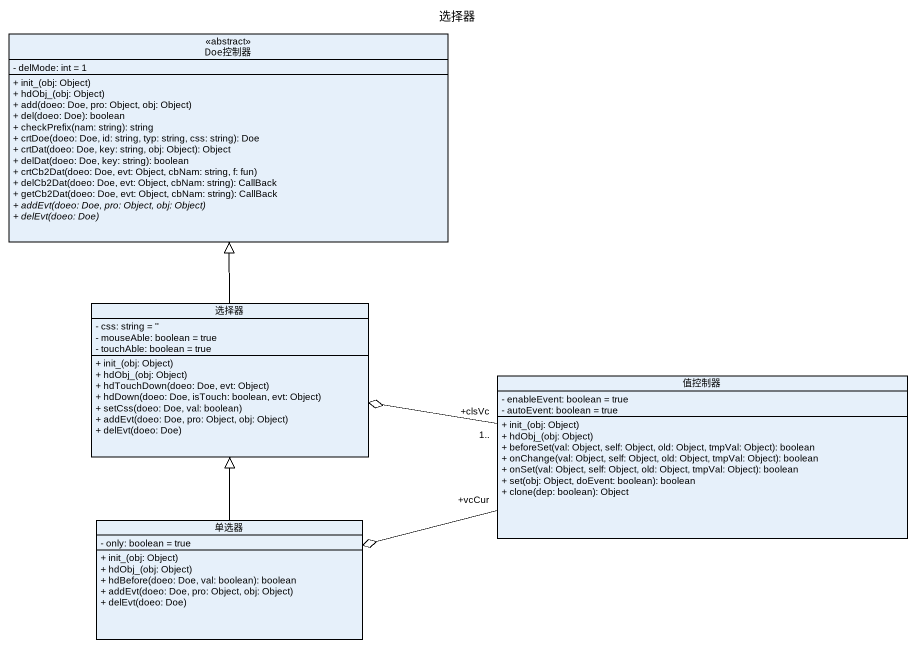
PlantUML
@startuml
title 选择器
hide circle
hide empty members
skinparam classAttributeIconSize 0
class Doe控制器 <<abstract>> {
  - delMode: int = 1
  + init_(obj: Object)
  + hdObj_(obj: Object)
  + add(doeo: Doe, pro: Object, obj: Object)
  + del(doeo: Doe): boolean
  + checkPrefix(nam: string): string
  + crtDoe(doeo: Doe, id: string, typ: string, css: string): Doe
  + crtDat(doeo: Doe, key: string, obj: Object): Object
  + delDat(doeo: Doe, key: string): boolean
  + crtCb2Dat(doeo: Doe, evt: Object, cbNam: string, f: fun)
  + delCb2Dat(doeo: Doe, evt: Object, cbNam: string): CallBack
  + getCb2Dat(doeo: Doe, evt: Object, cbNam: string): CallBack
  {abstract} + addEvt(doeo: Doe, pro: Object, obj: Object)
  {abstract} + delEvt(doeo: Doe)
}
class 选择器 {
  - css: string = ''
  - mouseAble: boolean = true
  - touchAble: boolean = true
  + init_(obj: Object)
  + hdObj_(obj: Object)
  + hdTouchDown(doeo: Doe, evt: Object)
  + hdDown(doeo: Doe, isTouch: boolean, evt: Object)
  + setCss(doeo: Doe, val: boolean)
  + addEvt(doeo: Doe, pro: Object, obj: Object)
  + delEvt(doeo: Doe)
}
class 值控制器 {
  - enableEvent: boolean = true
  - autoEvent: boolean = true
  + init_(obj: Object)
  + hdObj_(obj: Object)
  + beforeSet(val: Object, self: Object, old: Object, tmpVal: Object): boolean
  + onChange(val: Object, self: Object, old: Object, tmpVal: Object): boolean
  + onSet(val: Object, self: Object, old: Object, tmpVal: Object): boolean
  + set(obj: Object, doEvent: boolean): boolean
  + clone(dep: boolean): Object
}
class 单选器 {
  - only: boolean = true
  + init_(obj: Object)
  + hdObj_(obj: Object)
  + hdBefore(doeo: Doe, val: boolean): boolean
  + addEvt(doeo: Doe, pro: Object, obj: Object)
  + delEvt(doeo: Doe)
}
选择器 -up-|> Doe控制器
值控制器 "+clsVc\n1.." -left-o 选择器
值控制器 "+vcCur" -left-o 单选器
单选器 -up-|> 选择器
@enduml
